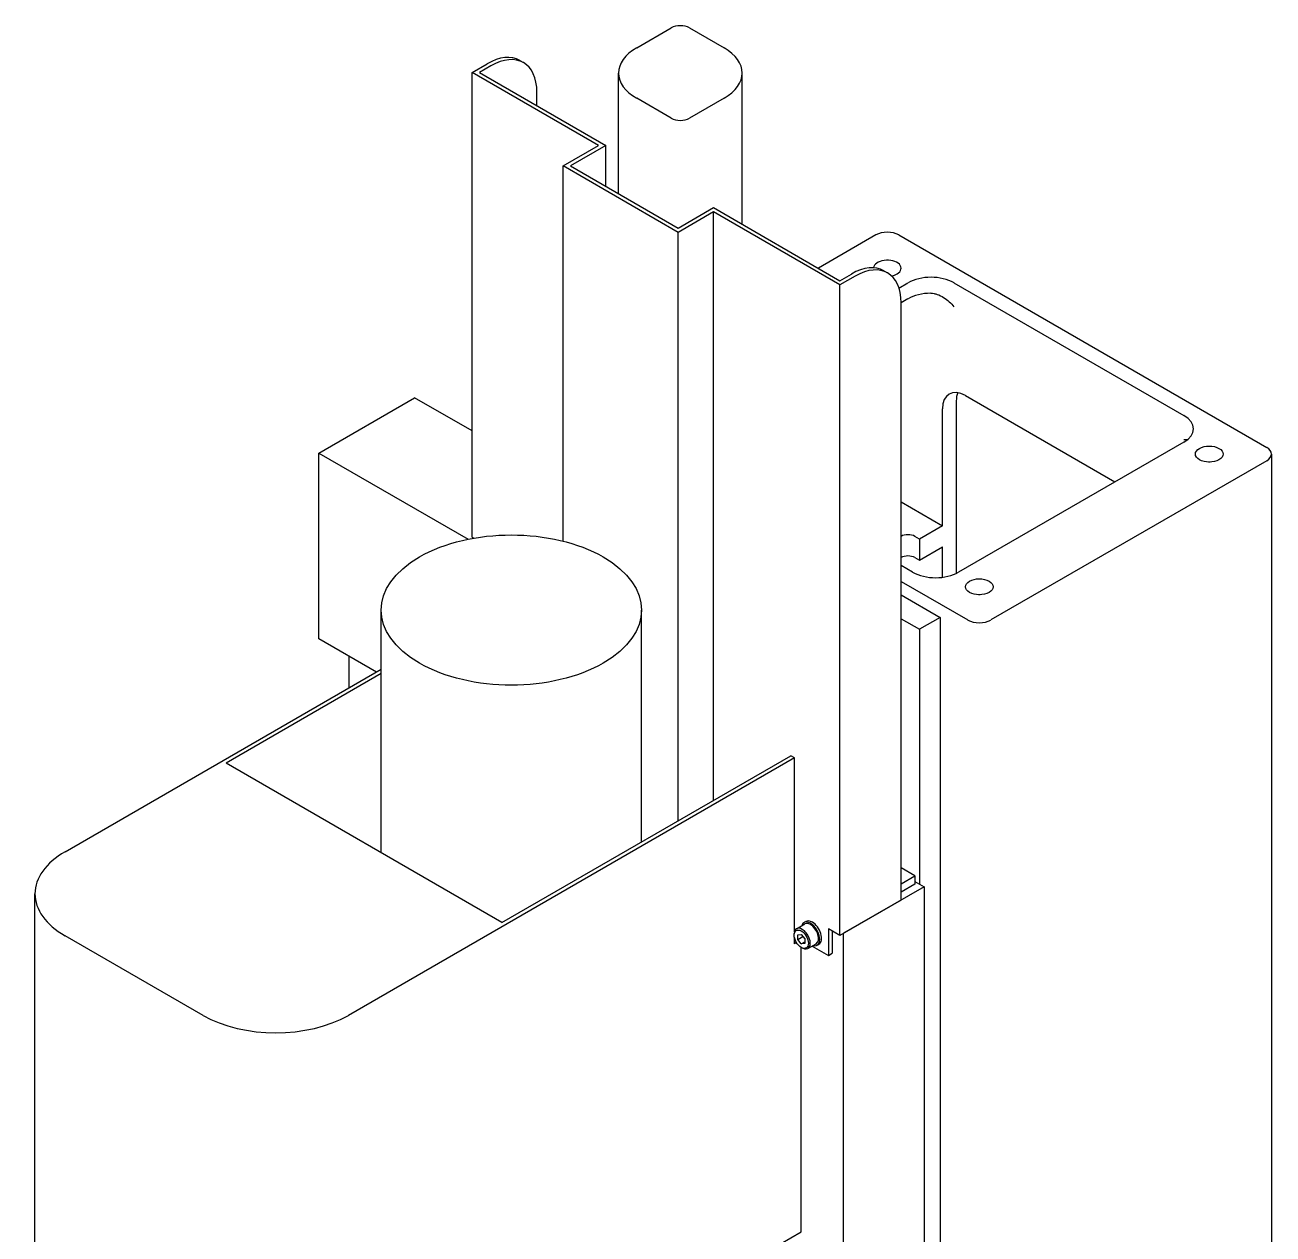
# Model space of a CAD drawing. Header units: millimetres. Extents: x 946 to 5662, y 744 to 2656.
# Drawn here: x 2317.5 to 2701.4, y 2284.7 to 2656.5 of the extents above; entities that cross this region are included whole.
import ezdxf

# ---------------------------------------------------------------- set-up
doc = ezdxf.new("R2010")
doc.units = ezdxf.units.MM
doc.header["$LTSCALE"] = 0.3
for name, color, linetype in [('Bed', 5, 'Continuous'), ('Culumn', 1, 'Continuous'), ('Head', 6, 'Continuous')]:
    doc.layers.add(name, color=color, linetype=linetype)

msp = doc.modelspace()

# ---------------------------------------------------------------- linework, layer by layer
at = {"layer": 'Bed'}
for p, q in [((2581.71, 2580.87), (2582.84, 2580.21)), ((2586.33, 2575.58), (2589.1, 2577.18)), ((2589.1, 2572.28), (2586.98, 2571.06)), ((2590.52, 2488.18), (2586.98, 2490.22)), ((2554.17, 2431.11), (2553.04, 2431.76)), ((2554.17, 2377.57), (2554.17, 2431.11))]:
    msp.add_line(p, q, dxfattribs=at)
for centre, start_param, end_param in [((2582.74, 2581.67), 5.021938, 5.497787), ((2611.03, 2478.79), 1.511939, 1.629654)]:
    msp.add_ellipse(centre, major_axis=(4.25, 0), ratio=0.57735, start_param=start_param, end_param=end_param, dxfattribs=at)
at = {"layer": 'Culumn'}
for p, q in [((2579.21, 2591.88), (2561.53, 2581.67)), ((2586.28, 2591.88), (2699.41, 2526.56)), ((2603.25, 2577.18), (2673.96, 2536.36)), ((2606.78, 2542.48), (2652.74, 2515.94)), ((2599.71, 2502.47), (2599.71, 2538.4)), ((2603.95, 2540.85), (2603.95, 2487.81)), ((2673.96, 2528.19), (2604.66, 2488.18)), ((2699.41, 2522.48), (2614.56, 2473.49)), ((2700.88, 2524.52), (2700.88, 2262.8)), ((2586.98, 2509.82), (2599.71, 2502.47)), ((2592.64, 2498.39), (2591.23, 2499.21)), ((2599.71, 2502.47), (2592.64, 2498.39)), ((2592.64, 2498.39), (2592.64, 2491.86)), ((2592.64, 2491.86), (2599.71, 2495.94)), ((2599.71, 2486.62), (2599.71, 2495.94)), ((2591.23, 2492.67), (2592.64, 2491.86)), ((2586.98, 2485.32), (2607.49, 2473.49)), ((2586.98, 2481.24), (2599, 2474.3)), ((2586.98, 2473.89), (2592.64, 2470.63)), ((2599, 2474.3), (2592.64, 2470.63)), ((2599, 2474.3), (2599, 2198.33)), ((2592.64, 2470.63), (2592.64, 2392.24))]:
    msp.add_line(p, q, dxfattribs=at)
for centre, major_axis, start_param, end_param in [((2582.74, 2589.84), (5, 0), 0.785398, 2.356194), ((2582.74, 2581.67), (4.25, 0), 5.497787, 9.376334), ((2596.18, 2573.1), (10, 0), 0.785398, 2.356194), ((2596.18, 2568.2), (10, 0), 1.580797, 2.356194), ((2606.78, 2534.31), (-5, 8.66), 5.497787, 7.068583), ((2611.03, 2536.76), (-5, 8.66), 0.438149, 0.785398), ((2666.89, 2532.27), (10, 0), 5.497787, 7.068583), ((2681.74, 2524.52), (4.25, 0), 2.356194490192523, 8.63937979737211), ((2695.88, 2524.52), (5, 0), 5.497787, 7.068583), ((2681.74, 2519.62), (4.25, 0), 1.511939, 1.629654), ((2589.1, 2497.98), (3, 0), 0.785398, 2.356194), ((2589.1, 2491.45), (3, 0), 0.785398, 2.356194), ((2597.59, 2492.27), (10, 0), 3.926991, 5.497787), ((2611.03, 2483.69), (4.25, 0), 2.356194490192513, 8.639379797372099), ((2611.03, 2475.53), (5, 0), 3.926991, 5.497787)]:
    msp.add_ellipse(centre, major_axis=major_axis, ratio=0.57735, start_param=start_param, end_param=end_param, dxfattribs=at)
msp.add_open_spline([(2596.08, 2573.97), (2596.42, 2573.97), (2596.77, 2573.94), (2597.45, 2573.82), (2597.79, 2573.73), (2598.79, 2573.39), (2599.44, 2573.07), (2600.67, 2572.3), (2601.25, 2571.85), (2602.32, 2570.88), (2602.81, 2570.36), (2603.25, 2569.83)], degree=3, knots=[18.247268, 18.247268, 18.247268, 18.247268, 19.294968, 19.294968, 20.342668, 20.342668, 22.438068, 22.438068, 24.533468, 24.533468, 26.628868, 26.628868, 26.628868, 26.628868], dxfattribs=at)
msp.add_open_spline([(2673.96, 2529.01), (2674.38, 2529.03), (2674.77, 2529.03), (2675.13, 2529)], degree=3, dxfattribs=at)
at = {"layer": 'Head'}
for p, q in [((2505.67, 2649.44), (2516.27, 2655.56)), ((2521.93, 2655.56), (2532.54, 2649.44)), ((2469.7, 2645.53), (2470.84, 2644.88)), ((2455.04, 2641.85), (2459.7, 2644.54)), ((2455.04, 2498.96), (2455.04, 2641.85)), ((2493.93, 2619.39), (2455.04, 2641.85)), ((2460.84, 2643.89), (2457.3, 2641.85)), ((2457.3, 2641.85), (2496.19, 2619.39)), ((2500.1, 2604.56), (2500.1, 2641.68)), ((2538.1, 2595.2), (2538.1, 2641.68)), ((2474.98, 2631.64), (2474.98, 2635.72)), ((2516.27, 2627.8), (2505.67, 2633.93)), ((2532.54, 2633.93), (2521.93, 2627.8)), ((2483.04, 2613.11), (2493.93, 2619.39)), ((2496.19, 2619.39), (2485.3, 2613.11)), ((2496.19, 2606.82), (2496.19, 2619.39)), ((2483.04, 2497.73), (2483.04, 2613.11)), ((2518.39, 2592.69), (2483.04, 2613.11)), ((2485.3, 2613.11), (2518.39, 2594)), ((2518.39, 2594), (2529.28, 2600.29)), ((2529.28, 2598.98), (2518.39, 2592.69)), ((2529.28, 2600.29), (2568.17, 2577.83)), ((2568.17, 2576.53), (2529.28, 2598.98)), ((2529.28, 2418.05), (2529.28, 2598.98)), ((2518.39, 2411.76), (2518.39, 2592.69)), ((2568.17, 2577.83), (2571.71, 2579.88)), ((2572.84, 2579.22), (2568.17, 2576.53)), ((2568.17, 2376.49), (2568.17, 2576.53)), ((2586.98, 2387.35), (2586.98, 2571.06)), ((2407.94, 2524.84), (2437.36, 2541.83)), ((2455.04, 2531.62), (2437.36, 2541.83)), ((2407.94, 2524.84), (2453.86, 2498.33)), ((2407.94, 2467.69), (2407.94, 2524.84)), ((2455.04, 2498.96), (2455.57, 2498.65)), ((2427.12, 2401.91), (2427.12, 2476.55)), ((2507.12, 2405.25), (2507.12, 2476.55)), ((2425.62, 2457.48), (2407.94, 2467.69)), ((2417.28, 2452.67), (2417.28, 2462.3)), ((2329.88, 2402.21), (2427.12, 2458.35)), ((2427.12, 2457.04), (2379.38, 2429.48)), ((2554.17, 2431.11), (2416.99, 2351.91)), ((2464.23, 2380.49), (2553.04, 2431.76)), ((2464.23, 2380.49), (2379.38, 2429.48)), ((2591.23, 2394.86), (2586.98, 2397.31)), ((2594.05, 2391.43), (2569.31, 2377.14)), ((2586.98, 2392.41), (2591.23, 2394.86)), ((2591.23, 2392.24), (2586.98, 2389.79)), ((2591.23, 2394.86), (2591.23, 2392.24)), ((2591.23, 2393.06), (2594.05, 2391.43)), ((2594.05, 2391.43), (2594.05, 2277.12)), ((2320.62, 2242.34), (2320.62, 2389.31)), ((2586.98, 2387.35), (2568.17, 2376.49)), ((2554.83, 2378.54), (2557.37, 2380.01)), ((2557.12, 2380.44), (2557.69, 2380.77)), ((2372.31, 2351.91), (2329.88, 2376.4)), ((2554.1, 2376.61), (2554.1, 2376.94)), ((2554.17, 2373.95), (2554.17, 2375.93)), ((2555.23, 2376.66), (2556.29, 2376.76)), ((2555.23, 2375.25), (2555.23, 2376.66)), ((2555.23, 2375.25), (2556.79, 2376.14)), ((2556.29, 2376.76), (2557.36, 2375.44)), ((2564.64, 2378.53), (2564.64, 2370.36)), ((2568.17, 2376.49), (2564.64, 2378.53)), ((2565.77, 2377.87), (2565.77, 2371.02)), ((2569.31, 2262.83), (2569.31, 2377.14)), ((2554.17, 2375.26), (2554.33, 2375.35)), ((2554.82, 2374.33), (2554.17, 2373.95)), ((2556.29, 2373.93), (2555.23, 2375.25)), ((2556.29, 2373.93), (2557.36, 2374.54)), ((2557.36, 2374.02), (2556.29, 2373.93)), ((2556.29, 2372.81), (2556.58, 2372.65)), ((2556.29, 2285.36), (2556.29, 2372.81)), ((2557.36, 2375.44), (2557.36, 2374.02)), ((2558.33, 2372.48), (2560.87, 2373.94)), ((2559.65, 2373.24), (2564.64, 2370.36)), ((2561.12, 2373.51), (2561.69, 2373.84)), ((2564.64, 2370.36), (2565.77, 2371.02)), ((2416.99, 2204.94), (2556.29, 2285.36))]:
    msp.add_line(p, q, dxfattribs=at)
for centre, major_axis, start_param, end_param in [((2519.1, 2653.93), (4, 0), 0.785398, 2.356194), ((2519.1, 2641.68), (19, 0), 2.356194, 3.926991), ((2519.1, 2641.68), (19, 0), 5.497787, 7.068583), ((2459.7, 2628.21), (10, 17.32), 0, 0.785398), ((2460.84, 2627.56), (10, 17.32), 5.497787, 7.068583), ((2519.1, 2629.44), (4, 0), 3.926991, 5.497787), ((2572.84, 2562.89), (10, 17.32), 5.497787, 7.068583), ((2571.71, 2563.55), (10, 17.32), 0, 0.785398), ((2467.12, 2476.55), (40, 0), 2.356194490192519, 8.639379797372104), ((2352.22, 2389.31), (31.6, 0), 2.356194, 3.926991), ((2559.12, 2376.98), (-2, 3.46), 5.497787, 6.788546), ((2559.12, 2376.98), (-1.75, 3.03), 5.497787, 6.283185), ((2559.69, 2377.3), (-2, 3.46), 5.497787, 6.283185), ((2559.12, 2376.98), (-2, 3.46), 2.636232, 5.497787), ((2559.12, 2376.98), (-1.75, 3.03), 3.141593, 5.497787), ((2559.69, 2377.3), (-2, 3.46), 3.141593, 5.497787), ((2556.58, 2375.51), (-1.75, 3.03), 5.497787, 7.068583), ((2556.29, 2375.34), (-1.55, 2.68), 0.785398, 7.068583), ((2556.58, 2375.51), (-1.75, 3.03), 2.356194, 5.497787), ((2394.65, 2364.81), (31.6, 0), 3.926991, 5.497787)]:
    msp.add_ellipse(centre, major_axis=major_axis, ratio=0.57735, start_param=start_param, end_param=end_param, dxfattribs=at)

doc.saveas('drawing.dxf')
